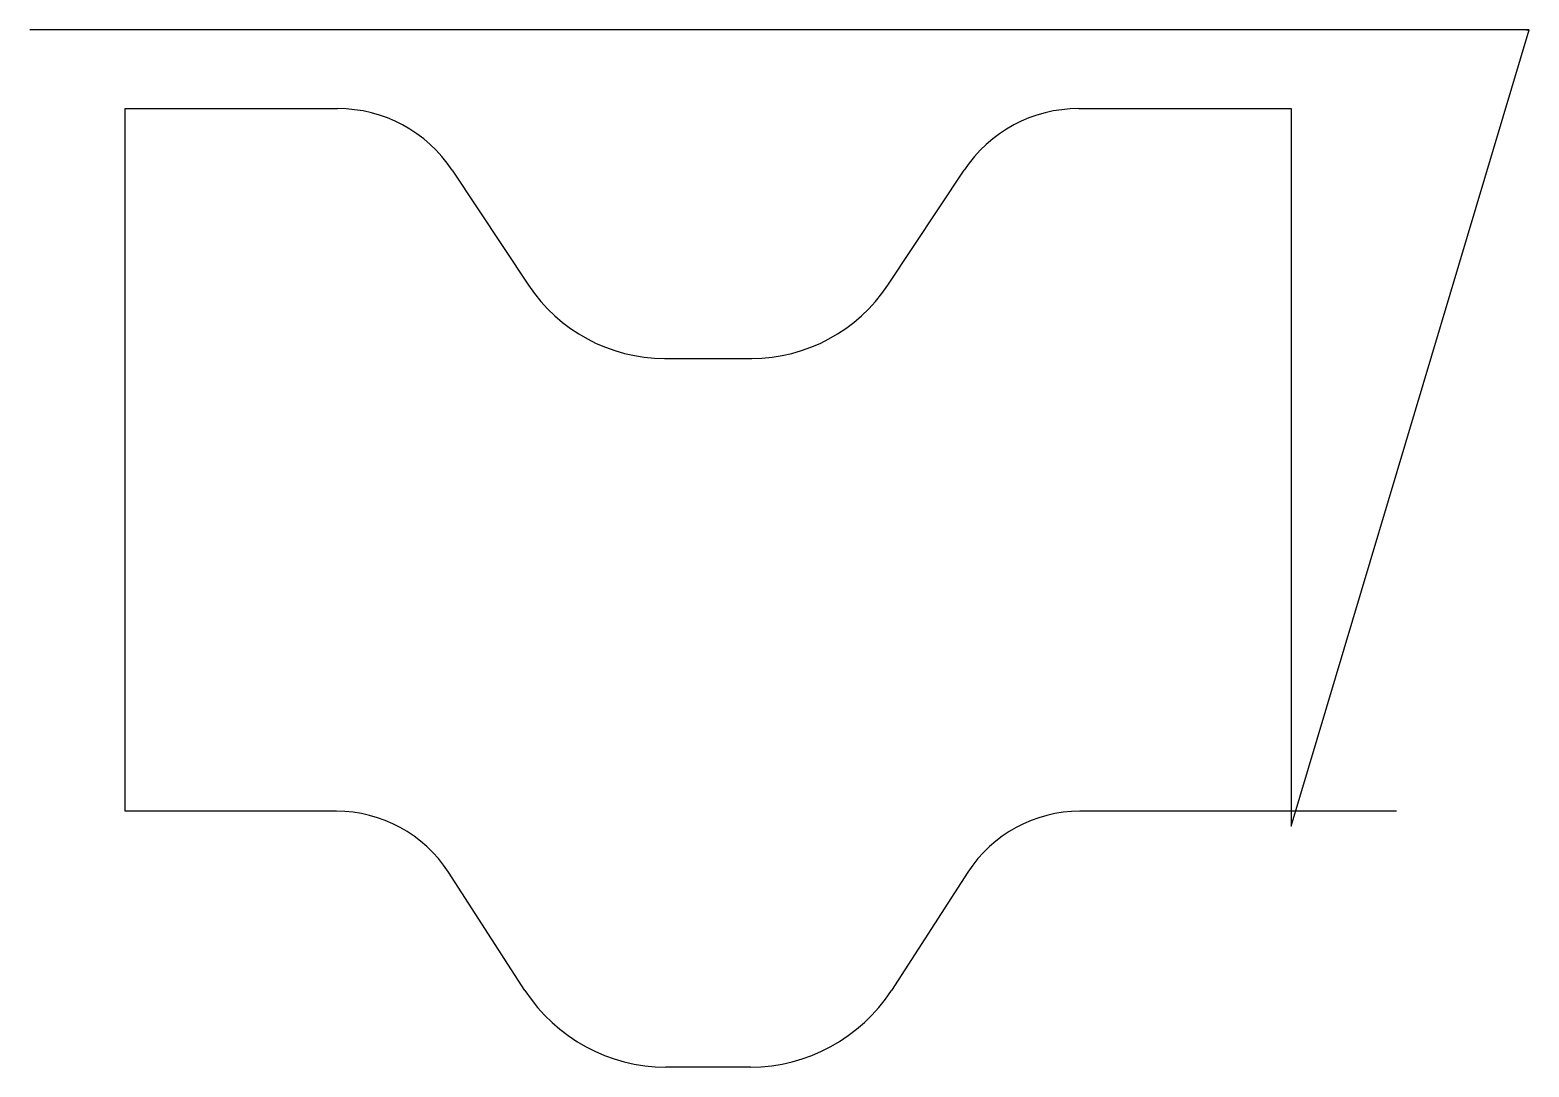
# Model space of a CAD drawing. Header units: metres. Extents: x 388 to 886, y 20 to 364.
import ezdxf

# ---------------------------------------------------------------- set-up
doc = ezdxf.new("R2010")
doc.units = ezdxf.units.M

msp = doc.modelspace()

# ---------------------------------------------------------------- linework, layer by layer
at = {"layer": 'TOOL_0'}
for p, q in [((388.849, 364.152), (387.849, 364.152)), ((884.952, 364.152), (388.849, 364.152)), ((806.951, 99.522), (885.952, 364.152)), ((885.952, 364.152), (884.952, 364.152)), ((884.952, 364.152), (885.952, 364.152)), ((885.952, 364.152), (884.952, 364.152)), ((419.451, 104.522), (419.451, 338.022)), ((419.451, 338.022), (490.037, 338.022)), ((736.365, 338.022), (806.951, 338.022)), ((806.951, 338.022), (806.951, 104.522)), ((528.174, 317.543), (553.512, 279.305)), ((672.889, 279.305), (698.228, 317.543)), ((598.734, 255.022), (627.667, 255.022)), ((489.72, 104.522), (419.451, 104.522)), ((806.952, 104.522), (736.683, 104.522)), ((806.951, 104.522), (806.951, 99.522)), ((841.952, 104.522), (806.952, 104.522)), ((552.317, 44.986), (526.871, 84.311)), ((699.532, 84.311), (674.086, 44.986)), ((627.28, 19.522), (599.123, 19.522))]:
    msp.add_line(p, q, dxfattribs=at)
for centre, radius, start, end in [((490.037, 292.272), 45.75, 33.52994, 90), ((736.365, 292.272), 45.75, 90, 146.47006), ((598.754, 309.307), 54.286, 213.55014, 269.97889), ((627.648, 309.308), 54.286, 270.02005, 326.44839), ((489.72, 60.272), 44.25, 32.90537, 90), ((736.683, 60.272), 44.25, 90, 147.09463), ((599.16, 75.34), 55.818, 212.94301, 269.96202), ((627.243, 75.34), 55.818, 270.03798, 327.05699)]:
    msp.add_arc(centre, radius, start, end, dxfattribs=at)

doc.saveas('drawing.dxf')
